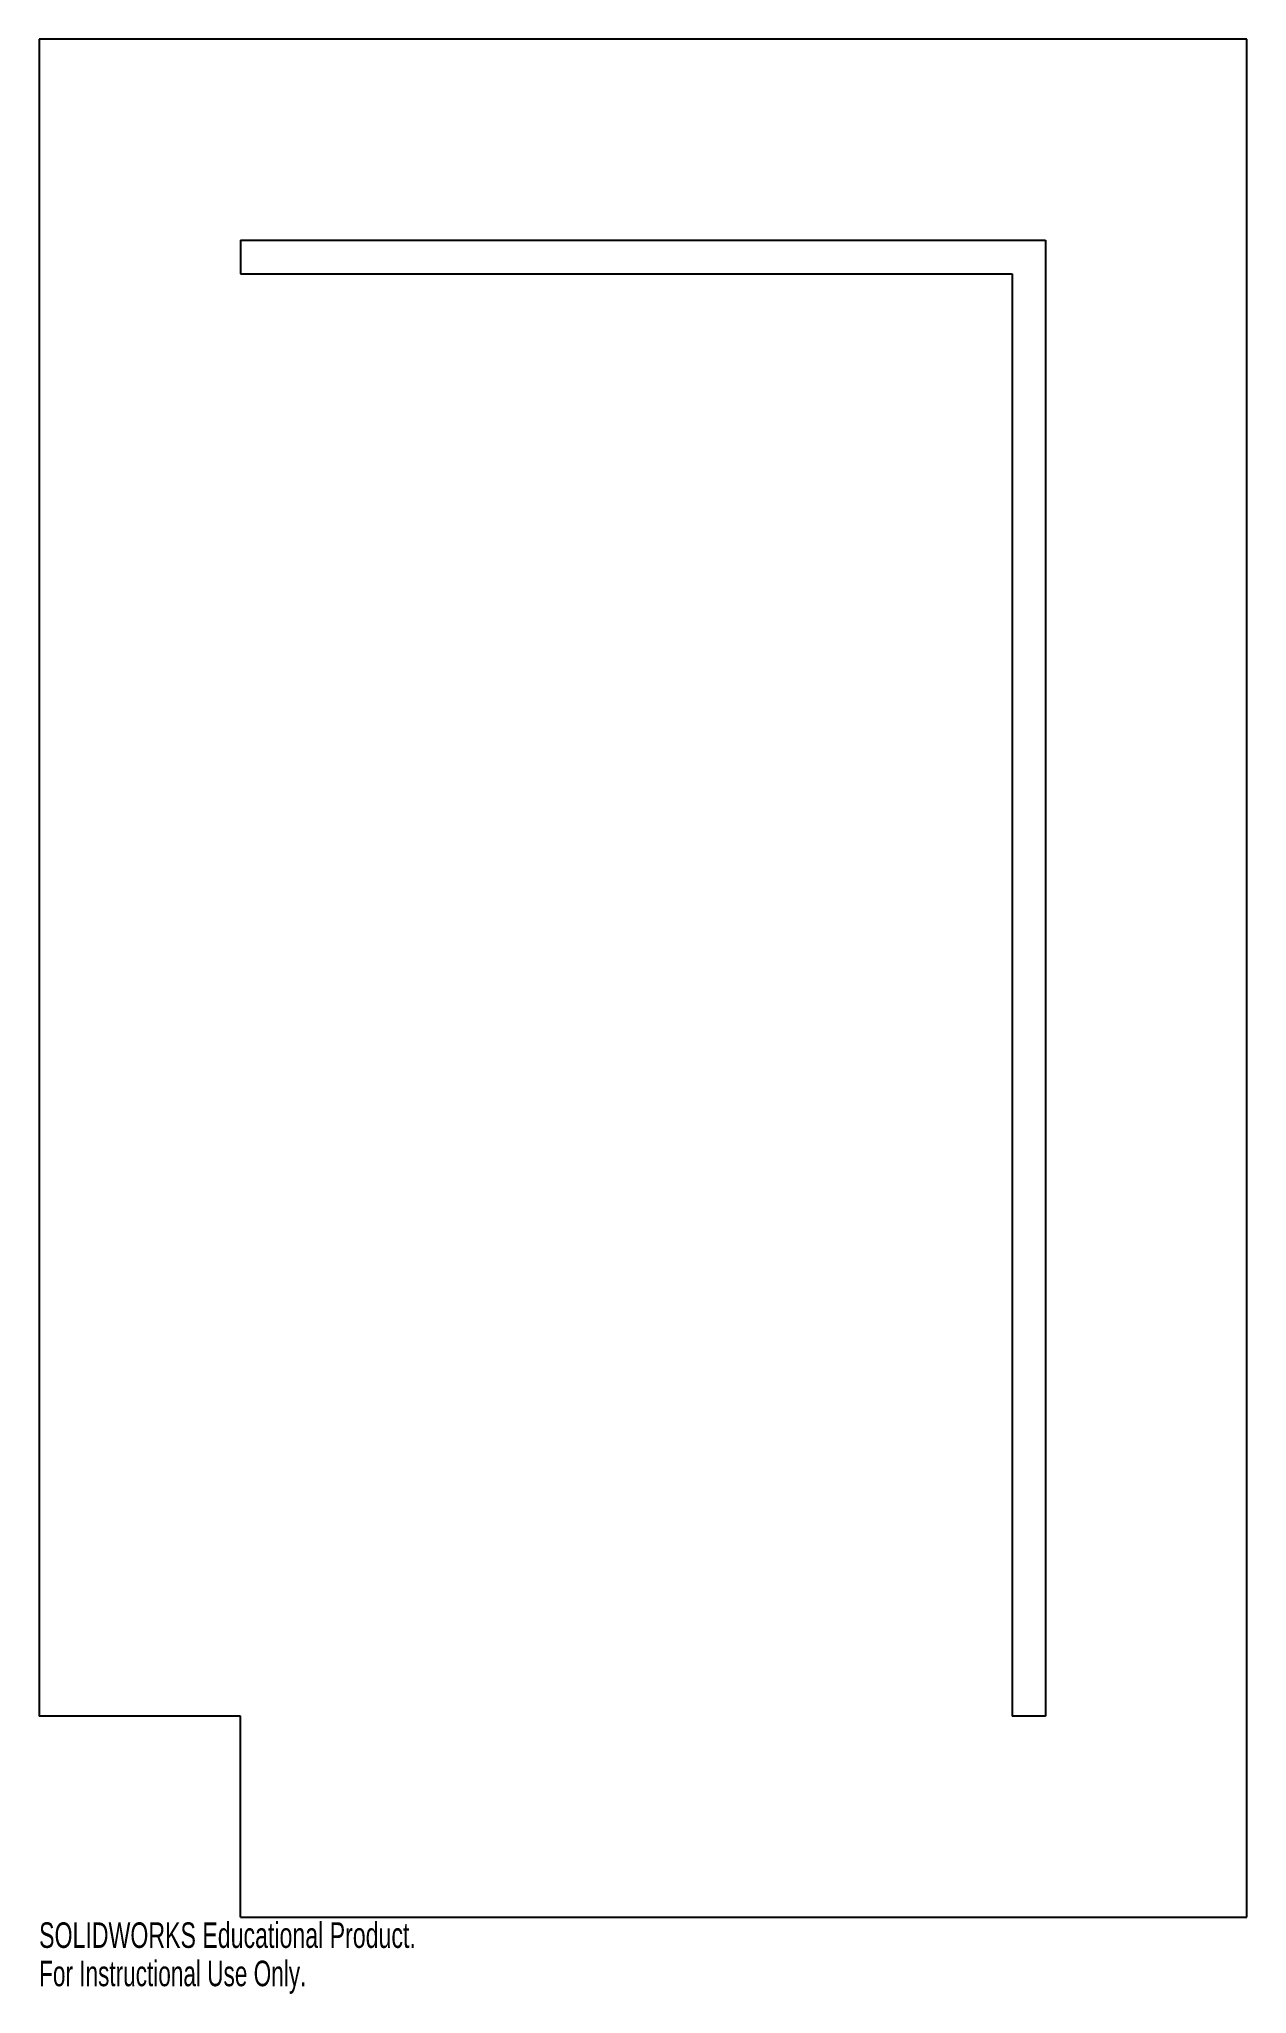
# Model space of a CAD drawing. Extents: x -4.5 to 4.5, y -7.6 to 7.
import ezdxf
from ezdxf.enums import TextEntityAlignment as Align

# ---------------------------------------------------------------- set-up
doc = ezdxf.new("R2010")
doc.units = 0
doc.layers.get('0').update_dxf_attribs({"linetype": 'CONTINUOUS'})

msp = doc.modelspace()

# ---------------------------------------------------------------- linework, layer by layer
at = {"color": 7, "linetype": 'CONTINUOUS'}
for p, q in [((4.5, 7), (-4.5, 7)), ((-4.5, 7), (-4.5, -5.5)), ((4.5, -7), (4.5, 7)), ((-3, 5.5), (-3, 5.25)), ((-3, 5.5), (3, 5.5)), ((3, 5.5), (3, -5.5)), ((-3, 5.25), (2.75, 5.25)), ((2.75, 5.25), (2.75, -5.5)), ((-3, -5.5), (-4.5, -5.5)), ((-3, -7), (-3, -5.5)), ((3, -5.5), (2.75, -5.5)), ((-3, -7), (4.5, -7))]:
    msp.add_line(p, q, dxfattribs=at)

# ---------------------------------------------------------------- texts
for s, width, p in [('SOLIDWORKS Educational Product.', 0.677419, (-4.5, -7.2854)), ('For Instructional Use Only.', 0.661111, (-4.5, -7.5709))]:
    msp.add_text(s, height=0.1903, dxfattribs=dict(at, width=width)).set_placement(p, align=Align.BOTTOM_LEFT)

doc.saveas('drawing.dxf')
